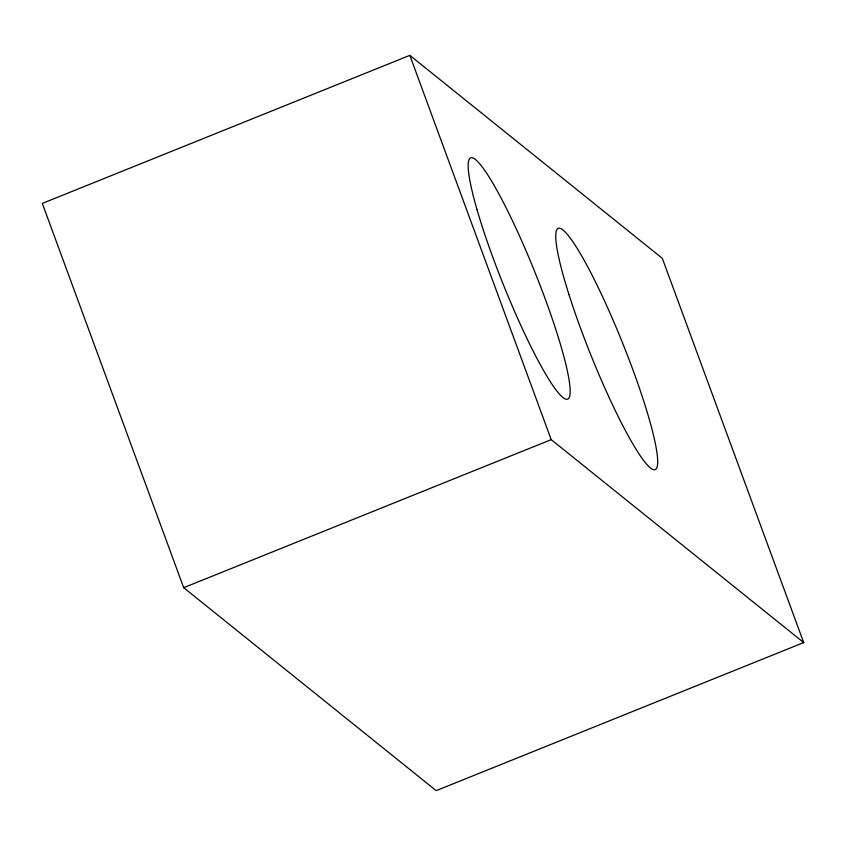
<?xml version="1.0" encoding="UTF-8"?>
<svg xmlns="http://www.w3.org/2000/svg" width="846" height="846" viewBox="0 0 846 846"><rect width="100%" height="100%" fill="white"/><g stroke="black" fill="none" stroke-linecap="round" stroke-linejoin="round"><path stroke-width="1.27" d="M409.824 55.36L42.3 203.421L183.688 587.684L436.176 790.64L803.7 642.579L662.312 258.316L409.824 55.36L551.211 439.634L803.7 642.579M183.688 587.684L551.211 439.634M568.85 294.175A129.967 16.962 68.1 0 0 655.322 469.519A129.967 16.962 68.1 0 0 596.113 283.209A129.967 16.962 68.1 0 0 568.85 294.175M477.091 209.861A129.967 16.962 68.1 0 0 565.265 398.952A129.967 16.962 68.1 0 0 515.447 227.119A129.967 16.962 68.1 0 0 477.091 209.861"/></g></svg>
